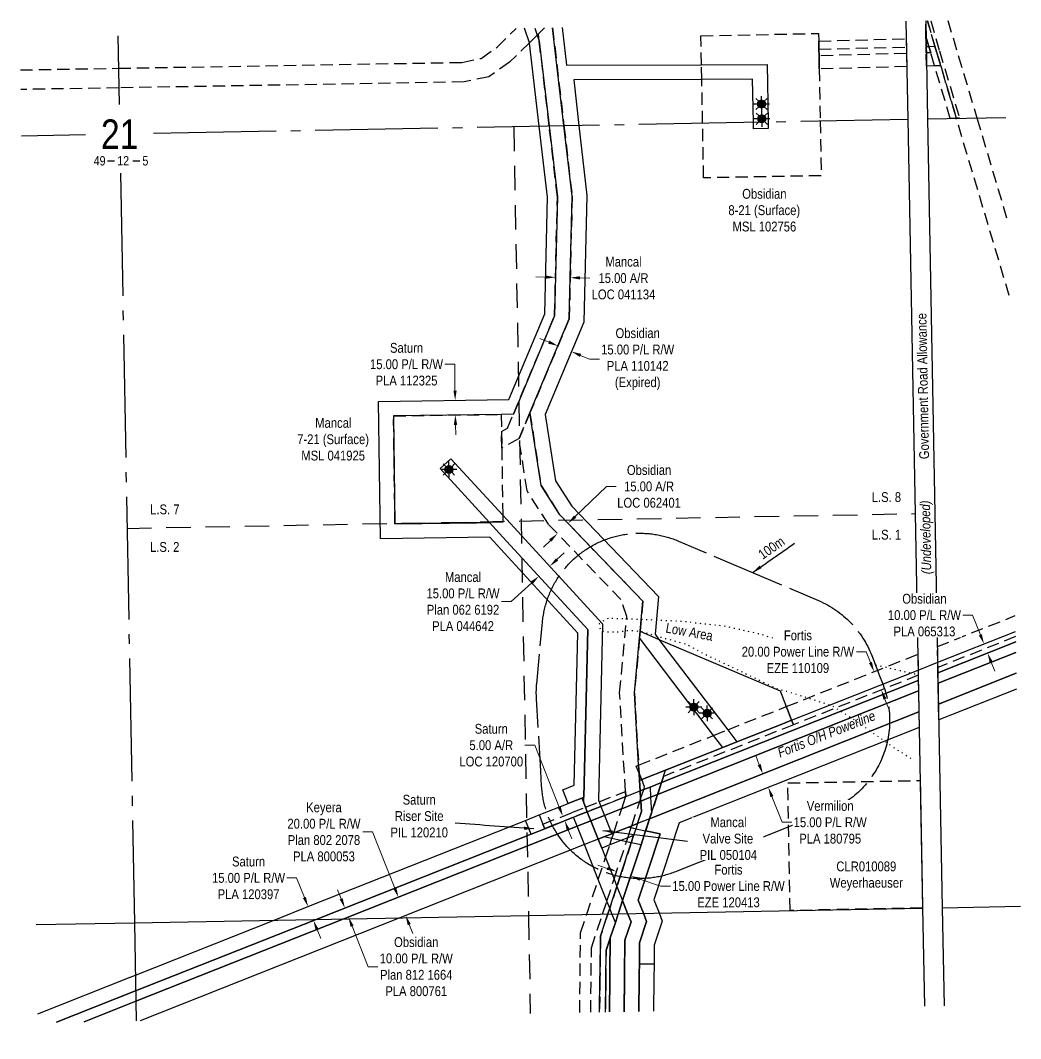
# Model space of a CAD drawing. Extents: x 586081 to 591608, y 5899207 to 5902904.
# Drawn here: x 586920 to 587940, y 5899207 to 5900245 of the extents above; entities that cross this region are included whole.
import ezdxf
from ezdxf.enums import TextEntityAlignment as Align

# ---------------------------------------------------------------- set-up
doc = ezdxf.new("R2010")
doc.units = 0
doc.header["$LTSCALE"] = 5
for name, pattern in [('foc-ACCESSROAD', [3.75, 2.5, -1.25]), ('foc-BUFFER', [16.75, 15, -1.75]), ('foc-FLOWLINE', [3.75, 2.5, -1.25]), ('foc-LSD', [8, 5, -3]), ('foc-QUARTERLINE', [33, 25, -3, 2, -3]), ('foc-TOPO', [1, 0.2, -0.8])]:
    doc.linetypes.add(name, pattern=pattern)
for name, color, linetype in [('10', 1, 'Continuous'), ('9', 3, 'Continuous'), ('AS-POWER', 104, 'foc-POWER'), ('AUX-BUFFER', 7, 'foc-BUFFER'), ('C-AR', 13, 'foc-ACCESSROAD'), ('C-RW', 13, 'Continuous'), ('C-WS', 13, 'foc-ACCESSROAD'), ('C-WS-S', 13, 'Continuous'), ('F-AR', 190, 'foc-ACCESSROAD'), ('F-EZE', 190, 'foc-FLOWLINE'), ('F-RW', 190, 'Continuous'), ('F-WS', 190, 'foc-ACCESSROAD'), ('F-WS-S', 190, 'Continuous'), ('L-ROAD-T', 7, 'Continuous'), ('L-SEC', 7, 'Continuous'), ('L-SECLBL', 7, 'Continuous'), ('L-SECQ', 8, 'foc-QUARTERLINE'), ('L-SECTION-LSD', 7, 'foc-LSD'), ('P-PROPOSED', 10, 'Continuous'), ('T-LOW-AREA', 48, 'foc-TOPO'), ('T-LOW-AREA-T', 48, 'Continuous')]:
    doc.layers.add(name, color=color, linetype=linetype)
for name, color, linetype, lineweight in [('C-AR-T', 13, 'Continuous', 9), ('C-RW-T', 13, 'Continuous', 9), ('C-WS-T', 13, 'Continuous', 9), ('F-AR-T', 190, 'Continuous', 9), ('F-EZE-T', 190, 'Continuous', 9), ('F-RW-T', 190, 'Continuous', 9), ('F-WS-T', 190, 'Continuous', 9), ('T-TEXT', 48, 'Continuous', 18)]:
    doc.layers.add(name, color=color, linetype=linetype, lineweight=lineweight)
doc.styles.add('100L', font='ARIALN.TTF', dxfattribs={"height": 11})
doc.styles.add('80CG', font='ARIALN.TTF', dxfattribs={"height": 10})
doc.styles.add('80L', font='ARIALN.TTF', dxfattribs={"height": 10})
doc.styles.add('80LS', font='ARIALNI.TTF', dxfattribs={"height": 10})
doc.styles.add('foc-LtypeFont', font='ARIALN.TTF', dxfattribs={"height": 7.35})
doc.styles.add('SIMPLEX', font='ARIALN.TTF')
doc.linetypes.add('foc-POWER', pattern='A,6,-1,["P",foc-LtypeFont,S=0.2,R=0,X=-0.625,Y=-0.75],-1.24,4', length=12.24)
doc.linetypes.add('foc-POWER-NOLINE', pattern='A,0,-4,["P",foc-LtypeFont,S=0.2,R=0,X=-0.625,Y=-0.75],-8.24', length=12.24)
doc.dimstyles.new('CG2011', dxfattribs={"dimscale": 5, "dimtxt": 9, "dimasz": 2, "dimexe": 0.2, "dimexo": 0.0625, "dimgap": 0.5, "dimtad": 0, "dimtih": 1, "dimtoh": 1, "dimzin": 0, "dimdsep": 46, "dimtxsty": '80CG', "dimcen": 0.1, "dimse1": 1, "dimse2": 1, "dimclrd": 256, "dimclrt": 256, "dimaunit": 1, "dimadec": 4, "dimazin": 0, "dimtfac": 0.06, "dimtofl": 0, "dimtmove": 0, "dimatfit": 1, "dimfxl": 0.2, "dimtolj": 1, "dimtzin": 0, "dimlwd": -1, "dimarcsym": 0})
doc.dimstyles.new('Compass 5 000', dxfattribs={"dimscale": 5, "dimtxt": 9, "dimasz": 2, "dimexe": 0.2, "dimexo": 0.0625, "dimgap": 0.5, "dimtad": 0, "dimtih": 1, "dimtoh": 1, "dimzin": 0, "dimdsep": 46, "dimtxsty": '80CG', "dimcen": 0.1, "dimse1": 1, "dimse2": 1, "dimclrd": 256, "dimclrt": 256, "dimaunit": 1, "dimadec": 4, "dimazin": 0, "dimtfac": 0.06, "dimtofl": 0, "dimtmove": 0, "dimatfit": 1, "dimfxl": 0.2, "dimtolj": 1, "dimtzin": 0, "dimlwd": -1, "dimarcsym": 0})

# ---------------------------------------------------------------- blocks, each defined once
blk = doc.blocks.new('GAS')
h = blk.add_hatch(color=255)
h.dxf.hatch_style = 1
edge = h.paths.add_edge_path()
edge.add_arc((0, 0), 0.9, 0, 360)
for p, q in [((-0.81, 0), (-1.62, 0)), ((-0.57, 0.57), (-1.14, 1.14)), ((0, 0.81), (0, 1.62)), ((0.57, 0.57), (1.14, 1.14)), ((1.62, 0), (0.81, 0)), ((-0.57, -0.57), (-1.14, -1.14)), ((0, -0.81), (0, -1.62)), ((1.14, -1.14), (0.57, -0.57))]:
    blk.add_line(p, q)
blk.add_circle((0, 0), 0.8)
blk = doc.blocks.new('L-SECLBL')
at = {"layer": '9', "color": 7}
for p, q in [((-5.1, -27.8), (-12.3, -27.8)), ((20.7, -27.8), (13.5, -27.8))]:
    blk.add_line(p, q, dxfattribs=at)
at = {"layer": '10', "color": 2, "style": 'SIMPLEX'}
blk.add_attdef('SEC', text='', height=30, dxfattribs=at).set_placement((0, 0), align=Align.MIDDLE)
at = {"layer": '10', "color": 5, "style": '80L'}
blk.add_attdef('TWP', text='', height=9.5, dxfattribs=at).set_placement((-14.4, -27.4), align=Align.MIDDLE_RIGHT)
blk.add_attdef('RGE', text='', height=9.5, dxfattribs=at).set_placement((3.6, -27.4), align=Align.MIDDLE_CENTER)
blk.add_attdef('MER', text='', height=9.5, dxfattribs=at).set_placement((23.2, -27.4), align=Align.MIDDLE_LEFT)
blk = doc.blocks.new('*D372')
at = {"layer": 'F-EZE-T', "transparency": 16777216}
for p, q in [((587518.6, 5899380.4), (587509.1, 5899383.6)), ((587551.9, 5899369.4), (587573, 5899362.4)), ((587573, 5899362.4), (587583, 5899362.4))]:
    blk.add_line(p, q, dxfattribs=at)
for points in [[(587519.2, 5899382), (587518.1, 5899378.9), (587528.1, 5899377.3)], [(587552.5, 5899371), (587551.4, 5899367.8), (587542.5, 5899372.6)]]:
    blk.add_solid(points, dxfattribs=at)
at = {"layer": 'F-EZE-T', "transparency": 16777216, "insert": (587642.2, 5899362.4), "char_height": 10, "attachment_point": 5, "style": '80CG'}
blk.add_mtext('\\A1;Fortis\\P15.00 Power Line R/W\\PEZE 120413', dxfattribs=at)
blk = doc.blocks.new('*D373')
at = {"layer": 'F-EZE-T', "transparency": 16777216}
for p, q in [((587782.6, 5899601.3), (587772.6, 5899601.3)), ((587786.9, 5899590.3), (587782.6, 5899601.3)), ((587801.7, 5899553.1), (587805.4, 5899543.8))]:
    blk.add_line(p, q, dxfattribs=at)
for points in [[(587788.5, 5899590.9), (587785.4, 5899589.6), (587790.6, 5899581)], [(587803.2, 5899553.7), (587800.1, 5899552.5), (587798, 5899562.4)]]:
    blk.add_solid(points, dxfattribs=at)
at = {"layer": 'F-EZE-T', "transparency": 16777216, "insert": (587713, 5899601.3), "char_height": 10, "attachment_point": 5, "style": '80CG'}
blk.add_mtext('\\A1;Fortis\\P20.00 Power Line R/W\\PEZE 110109', dxfattribs=at)
blk = doc.blocks.new('*D375')
at = {"layer": 'F-AR-T', "transparency": 16777216}
for p, q in [((587455.8, 5899983.3), (587445.8, 5899983.5)), ((587490.8, 5899982.4), (587500.8, 5899982.2))]:
    blk.add_line(p, q, dxfattribs=at)
for points in [[(587455.8, 5899984.9), (587455.8, 5899981.6), (587465.8, 5899983)], [(587490.8, 5899984.1), (587490.8, 5899980.8), (587480.8, 5899982.7)]]:
    blk.add_solid(points, dxfattribs=at)
at = {"layer": 'F-AR-T', "transparency": 16777216, "insert": (587535.1, 5899982.2), "char_height": 10, "attachment_point": 5, "style": '80CG'}
blk.add_mtext('\\A1;Mancal\\P15.00 A/R\\PLOC 041134', dxfattribs=at)
blk = doc.blocks.new('*D376')
at = {"layer": 'C-AR-T', "transparency": 16777216}
for p, q in [((587485.8, 5899739.1), (587517.7, 5899769.8)), ((587517.7, 5899769.8), (587527.7, 5899769.8)), ((587460.6, 5899714.8), (587453.4, 5899707.9))]:
    blk.add_line(p, q, dxfattribs=at)
for points in [[(587484.7, 5899740.3), (587487, 5899737.9), (587478.6, 5899732.2)], [(587459.4, 5899716), (587461.7, 5899713.6), (587467.8, 5899721.8)]]:
    blk.add_solid(points, dxfattribs=at)
at = {"layer": 'C-AR-T', "transparency": 16777216, "insert": (587561.2, 5899769.8), "char_height": 10, "attachment_point": 5, "style": '80CG'}
blk.add_mtext('\\A1;Obsidian\\P15.00 A/R\\PLOC 062401', dxfattribs=at)
blk = doc.blocks.new('*D377')
at = {"layer": 'F-AR-T', "transparency": 16777216}
for p, q in [((587444.6, 5899506), (587434.6, 5899506)), ((587469.6, 5899442.9), (587444.6, 5899506)), ((587478.8, 5899419.7), (587482.5, 5899410.4))]:
    blk.add_line(p, q, dxfattribs=at)
for points in [[(587471.2, 5899443.5), (587468.1, 5899442.3), (587473.3, 5899433.6)], [(587480.4, 5899420.3), (587477.3, 5899419.1), (587475.2, 5899429)]]:
    blk.add_solid(points, dxfattribs=at)
at = {"layer": 'F-AR-T', "transparency": 16777216, "insert": (587400.3, 5899506), "char_height": 10, "attachment_point": 5, "style": '80CG'}
blk.add_mtext('\\A1;Saturn\\P5.00 A/R\\PLOC 120700', dxfattribs=at)
blk = doc.blocks.new('*D379')
at = {"layer": 'F-RW-T', "transparency": 16777216}
for p, q in [((587467.3, 5899695.3), (587474.6, 5899702.1)), ((587441.5, 5899671.6), (587420.6, 5899652.4)), ((587420.6, 5899652.4), (587410.6, 5899652.4))]:
    blk.add_line(p, q, dxfattribs=at)
for points in [[(587466.2, 5899696.5), (587468.4, 5899694.1), (587459.9, 5899688.5)], [(587440.4, 5899672.8), (587442.7, 5899670.4), (587448.9, 5899678.4)]]:
    blk.add_solid(points, dxfattribs=at)
at = {"layer": 'F-RW-T', "transparency": 16777216, "insert": (587371.5, 5899652.4), "char_height": 10, "attachment_point": 5, "style": '80CG'}
blk.add_mtext('\\A1;Mancal\\P15.00 P/L R/W\\PPlan 062 6192\\PPLA 044642', dxfattribs=at)
blk = doc.blocks.new('*D380')
at = {"layer": 'C-RW-T', "transparency": 16777216}
for p, q in [((587891, 5899638.6), (587881, 5899638.6)), ((587899, 5899618.6), (587891, 5899638.6)), ((587910.1, 5899590.7), (587913.7, 5899581.4))]:
    blk.add_line(p, q, dxfattribs=at)
for points in [[(587900.5, 5899619.2), (587897.5, 5899617.9), (587902.7, 5899609.3)], [(587911.6, 5899591.3), (587908.5, 5899590.1), (587906.4, 5899600)]]:
    blk.add_solid(points, dxfattribs=at)
at = {"layer": 'C-RW-T', "transparency": 16777216, "insert": (587842, 5899638.6), "char_height": 10, "attachment_point": 5, "style": '80CG', "bg_fill": 3, "box_fill_scale": 1.1, "bg_fill_color": 256, "bg_fill_true_color": 13158600, "bg_fill_transparency": 0}
blk.add_mtext('\\A1;Obsidian\\P10.00 P/L R/W\\PPLA 065313', dxfattribs=at)
blk = doc.blocks.new('*D381')
at = {"layer": 'C-RW-T', "transparency": 16777216}
for p, q in [((587459, 5899917), (587449.8, 5899920.8)), ((587491.3, 5899903.5), (587500.5, 5899899.6)), ((587500.5, 5899899.6), (587510.5, 5899899.6))]:
    blk.add_line(p, q, dxfattribs=at)
for points in [[(587459.7, 5899918.5), (587458.4, 5899915.4), (587468.3, 5899913.1)], [(587491.9, 5899905), (587490.7, 5899901.9), (587482.1, 5899907.3)]]:
    blk.add_solid(points, dxfattribs=at)
at = {"layer": 'C-RW-T', "transparency": 16777216, "insert": (587549.6, 5899899.6), "char_height": 10, "attachment_point": 5, "style": '80CG'}
blk.add_mtext('\\A1;Obsidian\\P15.00 P/L R/W\\PPLA 110142\\P(Expired)', dxfattribs=at)
blk = doc.blocks.new('*D382')
at = {"layer": 'F-RW-T', "transparency": 16777216}
for p, q in [((587363, 5899894.4), (587353, 5899894.4)), ((587363.3, 5899867.6), (587363, 5899894.4)), ((587363.8, 5899832.6), (587364, 5899822.6))]:
    blk.add_line(p, q, dxfattribs=at)
for points in [[(587365, 5899867.6), (587361.7, 5899867.6), (587363.5, 5899857.6)], [(587365.5, 5899832.6), (587362.1, 5899832.6), (587363.7, 5899842.6)]]:
    blk.add_solid(points, dxfattribs=at)
at = {"layer": 'F-RW-T', "transparency": 16777216, "insert": (587313.9, 5899894.4), "char_height": 10, "attachment_point": 5, "style": '80CG'}
blk.add_mtext('\\A1;Saturn\\P15.00 P/L R/W\\PPLA 112325', dxfattribs=at)
blk = doc.blocks.new('*D383')
at = {"layer": 'F-RW-T', "transparency": 16777216}
for p, q in [((587201.8, 5899370.7), (587191.8, 5899370.7)), ((587209.8, 5899350.7), (587201.8, 5899370.7)), ((587222.7, 5899318.1), (587226.4, 5899308.8))]:
    blk.add_line(p, q, dxfattribs=at)
for points in [[(587211.3, 5899351.3), (587208.2, 5899350.1), (587213.5, 5899341.4)], [(587224.2, 5899318.8), (587221.1, 5899317.5), (587219, 5899327.4)]]:
    blk.add_solid(points, dxfattribs=at)
at = {"layer": 'F-RW-T', "transparency": 16777216, "insert": (587152.8, 5899370.7), "char_height": 10, "attachment_point": 5, "style": '80CG'}
blk.add_mtext('\\A1;Saturn\\P15.00 P/L R/W\\PPLA 120397', dxfattribs=at)
blk = doc.blocks.new('*D385')
at = {"layer": 'F-RW-T', "transparency": 16777216}
for p, q in [((587673.6, 5899486.1), (587669.9, 5899495.4)), ((587686.5, 5899453.6), (587696.8, 5899427.4)), ((587696.8, 5899427.4), (587706.8, 5899427.4))]:
    blk.add_line(p, q, dxfattribs=at)
for points in [[(587675.1, 5899486.8), (587672, 5899485.5), (587677.2, 5899476.9)], [(587688, 5899454.2), (587684.9, 5899453), (587682.8, 5899462.9)]]:
    blk.add_solid(points, dxfattribs=at)
at = {"layer": 'F-RW-T', "transparency": 16777216, "insert": (587745.9, 5899427.4), "char_height": 10, "attachment_point": 5, "style": '80CG', "bg_fill": 3, "box_fill_scale": 1.1, "bg_fill_color": 256, "bg_fill_true_color": 13158600, "bg_fill_transparency": 0}
blk.add_mtext('\\A1;Vermilion\\P15.00 P/L R/W\\PPLA 180795', dxfattribs=at)
blk = doc.blocks.new('*D386')
at = {"layer": 'F-RW-T', "transparency": 16777216}
for p, q in [((587279.2, 5899417.6), (587269.2, 5899417.6)), ((587301.9, 5899360.3), (587279.2, 5899417.6)), ((587316.6, 5899323.1), (587320.3, 5899313.9))]:
    blk.add_line(p, q, dxfattribs=at)
for points in [[(587303.5, 5899360.9), (587300.4, 5899359.7), (587305.6, 5899351)], [(587318.2, 5899323.8), (587315.1, 5899322.5), (587313, 5899332.4)]]:
    blk.add_solid(points, dxfattribs=at)
at = {"layer": 'F-RW-T', "transparency": 16777216, "insert": (587229.7, 5899417.6), "char_height": 10, "attachment_point": 5, "style": '80CG'}
blk.add_mtext('\\A1;Keyera\\P20.00 P/L R/W\\PPlan 802 2078\\PPLA 800053', dxfattribs=at)
blk = doc.blocks.new('*D387')
at = {"layer": 'C-RW-T', "transparency": 16777216}
for p, q in [((587247.3, 5899349.4), (587243.6, 5899358.7)), ((587258.3, 5899321.5), (587274.7, 5899280.2)), ((587274.7, 5899280.2), (587284.7, 5899280.2))]:
    blk.add_line(p, q, dxfattribs=at)
for points in [[(587248.8, 5899350), (587245.7, 5899348.8), (587251, 5899340.1)], [(587259.9, 5899322.2), (587256.8, 5899320.9), (587254.7, 5899330.8)]]:
    blk.add_solid(points, dxfattribs=at)
at = {"layer": 'C-RW-T', "transparency": 16777216, "insert": (587323.8, 5899280.2), "char_height": 10, "attachment_point": 5, "style": '80CG'}
blk.add_mtext('\\A1;Obsidian\\P10.00 P/L R/W\\PPlan 812 1664\\PPLA 800761', dxfattribs=at)

msp = doc.modelspace()

# ---------------------------------------------------------------- linework, layer by layer
at = {"layer": 'AS-POWER', "linetype": 'foc-POWER-NOLINE'}
msp.add_line((587516.724, 5899233.967), (587516.724, 5899233.969), dxfattribs=at)
at = {"layer": 'AS-POWER', "linetype": 'foc-POWER-NOLINE', "flags": 128}
msp.add_lwpolyline([(587516.724, 5899233.969), (587517.413, 5899297.042), (587526.825, 5899325.345), (587534.136, 5899347.612), (587552.999, 5899404.405), (587557.72, 5899418.656), (587561.754, 5899431.046), (587569.94, 5899455.82), (587573.93, 5899468.037), (587578.01, 5899480.532), (587706.498, 5899531.47), (587835.559, 5899582.652), (587855.522, 5899590.567), (587934.839, 5899622.012)], dxfattribs=at)
at = {"layer": 'C-AR'}
msp.add_lwpolyline([(587490.467, 5899233.478), (587491.395, 5899314.751), (587497.642, 5899333.612), (587509.427, 5899369.2), (587516.772, 5899391.382), (587521.059, 5899404.327), (587523.234, 5899410.895), (587525.109, 5899416.557), (587533.032, 5899440.483), (587533.301, 5899441.294), (587537.395, 5899453.649), (587537.125, 5899458.939), (587531.193, 5899559.566), (587538.446, 5899637.344), (587532.444, 5899654.51), (587458.549, 5899731.389), (587436.759, 5899765.285), (587428.667, 5899818.589), (587439.689, 5899844.896), (587451.1, 5899770.715), (587470.376, 5899740.729), (587554.947, 5899652.744), (587552.091, 5899622.124), (587551.465, 5899615.403), (587546.233, 5899559.31), (587550.577, 5899485.691), (587551.058, 5899477.541), (587551.501, 5899470.021), (587552.129, 5899459.384), (587552.603, 5899451.35), (587552.742, 5899449.001), (587553.374, 5899438.289), (587549.358, 5899426.17), (587547.619, 5899420.925), (587545.299, 5899413.93), (587542.935, 5899406.6), (587532.913, 5899375.535), (587528.43, 5899361.994), (587521.086, 5899339.811), (587519.169, 5899334.014), (587511.652, 5899311.315), (587511.223, 5899273.508), (587511.166, 5899268.512), (587510.772, 5899233.857)], dxfattribs=at)
at = {"layer": 'C-RW'}
for points in [[(587472.487, 5900237.673), (587476.959, 5900199.222), (587614.676, 5900199.774), (587681.499, 5900200.043), (587682.566, 5900141.564), (587682.692, 5900134.673), (587667.694, 5900134.399), (587667.569, 5900141.283), (587666.772, 5900184.984), (587614.948, 5900184.775), (587484.332, 5900184.252), (587489.56, 5900137.957), (587497.622, 5900066.579), (587494.666, 5899937.416), (587455.223, 5899843.137), (587465.678, 5899775.616), (587482.475, 5899749.562), (587570.88, 5899657.766), (587567.319, 5899619.184), (587571.296, 5899613.956), (587641.447, 5899521.749), (587650.836, 5899509.408), (587636.356, 5899503.666), (587626.979, 5899516.009), (587551.465, 5899615.403), (587552.091, 5899622.124), (587554.947, 5899652.744), (587470.376, 5899740.729), (587451.1, 5899770.715), (587439.689, 5899844.896), (587479.807, 5899940.653), (587482.755, 5900065.875), (587474.403, 5900137.675), (587462.795, 5900237.492)], [(587935.039, 5899611.329), (587855.722, 5899579.884), (587855.621, 5899585.254), (587855.522, 5899590.567), (587934.839, 5899622.012)], [(587935.239, 5899600.652), (587855.922, 5899569.21), (587855.722, 5899579.883), (587935.039, 5899611.327)], [(586956.903, 5899223.541), (587037.683, 5899255.572), (587221.592, 5899328.476), (587440.856, 5899415.388), (587454.813, 5899420.922), (587484.286, 5899432.605), (587498.232, 5899438.136), (587512.171, 5899443.66), (587537.395, 5899453.649), (587552.129, 5899459.384), (587555.73, 5899460.813), (587562.174, 5899463.37), (587573.93, 5899468.037), (587835.759, 5899571.969), (587835.959, 5899561.295), (587569.94, 5899455.82), (587562.746, 5899452.967), (587552.742, 5899449.001), (587551.689, 5899448.584), (587533.301, 5899441.294), (587532.791, 5899441.092), (587515.835, 5899434.369), (587501.907, 5899428.847), (587487.965, 5899423.322), (587250.049, 5899329.005), (587037.882, 5899244.898), (586985.356, 5899224.071)], [(587510.772, 5899233.857), (587511.166, 5899268.512), (587511.223, 5899273.508), (587511.652, 5899311.315), (587519.169, 5899334.014), (587521.086, 5899339.811), (587528.43, 5899361.994), (587532.913, 5899375.535), (587542.935, 5899406.6), (587545.299, 5899413.93), (587539.479, 5899411.623), (587532.526, 5899408.869), (587521.059, 5899404.327), (587512.917, 5899401.101), (587509.276, 5899410.278), (587515.231, 5899412.64), (587523.208, 5899415.804), (587525.109, 5899416.557), (587540.205, 5899422.541), (587543.519, 5899423.854), (587549.358, 5899426.17), (587553.374, 5899438.289), (587552.742, 5899449.001), (587552.603, 5899451.35), (587552.129, 5899459.384), (587555.73, 5899460.813), (587562.174, 5899463.37), (587562.746, 5899452.967), (587563.744, 5899436.846), (587561.754, 5899431.046), (587557.723, 5899418.659), (587552.999, 5899404.405), (587545.969, 5899383.186), (587541.511, 5899369.718), (587540.321, 5899366.121), (587534.068, 5899347.785), (587529.716, 5899334.211), (587526.825, 5899325.345), (587521.638, 5899309.68), (587521.23, 5899273.4), (587521.174, 5899268.402), (587520.789, 5899234.043)]]:
    msp.add_lwpolyline(points, dxfattribs=at)
msp.add_lwpolyline([(587555.73, 5899460.813), (587552.129, 5899459.384), (587551.501, 5899470.021), (587553.696, 5899470.892), (587636.356, 5899503.666), (587650.836, 5899509.408), (587697.537, 5899527.924), (587706.498, 5899531.47), (587835.559, 5899582.652), (587835.659, 5899577.33), (587835.759, 5899571.969), (587573.93, 5899468.037), (587562.174, 5899463.37), (587555.73, 5899460.813)], close=True, dxfattribs=at)
at = {"layer": 'C-WS'}
msp.add_lwpolyline([(587735.721, 5900142.558), (587736.734, 5900086.618), (587616.766, 5900084.42), (587615.753, 5900140.314), (587614.948, 5900184.775), (587614.676, 5900199.774), (587614.14, 5900229.399), (587734.108, 5900231.589), (587734.247, 5900223.904), (587734.399, 5900215.524), (587734.519, 5900208.913), (587734.766, 5900195.526), (587735.721, 5900142.558)], close=True, dxfattribs=at)
at = {"layer": 'F-AR'}
for points in [[(587928.427, 5899964.53), (587874.566, 5900145.148), (587858.562, 5900198.811), (587854.322, 5900213.029), (587852.68, 5900218.69), (587845.158, 5900244.624)], [(587865.79, 5900245.008), (587895.456, 5900145.534), (587927.019, 5900039.692)], [(586920.126, 5900194.485), (587020.112, 5900196.186), (587370.288, 5900202.142), (587389.847, 5900206.249), (587406.195, 5900217.743), (587425.556, 5900236.798)], [(587454.596, 5900237.339), (587448.412, 5900231.253), (587447.136, 5900229.997), (587439.263, 5900222.247), (587419.04, 5900202.343), (587397.978, 5900187.534), (587372.531, 5900182.191), (587020.486, 5900176.203), (586920.5, 5900174.503)], [(587462.795, 5900237.492), (587474.403, 5900137.675), (587482.755, 5900065.875), (587479.807, 5899940.653), (587439.689, 5899844.896), (587428.667, 5899818.589), (587411.024, 5899808.973), (587410.793, 5899825.937), (587416.862, 5899829.246), (587422.801, 5899843.422), (587464.871, 5899943.839), (587467.727, 5900065.182), (587459.327, 5900137.393), (587449.263, 5900223.939), (587448.412, 5900231.253), (587454.596, 5900237.339)]]:
    msp.add_lwpolyline(points, dxfattribs=at)
for points in [[(587852.349, 5900198.647), (587844.134, 5900198.429), (587843.882, 5900211.822), (587843.785, 5900216.944), (587843.757, 5900218.426), (587846.486, 5900218.497), (587852.667, 5900218.681), (587854.322, 5900213.029), (587858.562, 5900198.811), (587852.349, 5900198.647)], [(587824.033, 5900197.896), (587734.778, 5900195.526), (587734.523, 5900208.913), (587734.399, 5900215.524), (587823.656, 5900217.892), (587823.781, 5900211.288), (587824.033, 5900197.896)], [(587484.286, 5899432.605), (587454.813, 5899420.922), (587452.968, 5899425.573), (587482.443, 5899437.255), (587496.389, 5899442.786), (587510.322, 5899448.313), (587537.125, 5899458.939), (587537.395, 5899453.649), (587512.171, 5899443.66), (587498.231, 5899438.134), (587484.286, 5899432.605)]]:
    msp.add_lwpolyline(points, close=True, dxfattribs=at)
at = {"layer": 'F-EZE'}
for points in [[(587848.416, 5900244.684), (587857.34, 5900213.917), (587877.829, 5900145.209), (587874.566, 5900145.148), (587868.335, 5900145.033), (587852.349, 5900198.647), (587848.566, 5900211.338), (587848.387, 5900211.943), (587846.486, 5900218.497), (587843.566, 5900228.559), (587843.264, 5900244.588)], [(587845.158, 5900244.624), (587852.68, 5900218.69), (587854.322, 5900213.029), (587858.562, 5900198.811), (587874.566, 5900145.149), (587868.335, 5900145.033), (587852.348, 5900198.647), (587848.564, 5900211.337), (587848.387, 5900211.943), (587846.486, 5900218.497), (587843.566, 5900228.563), (587843.264, 5900244.588)], [(587934.938, 5899616.741), (587855.621, 5899585.254), (587855.522, 5899590.567), (587855.222, 5899606.605), (587907.465, 5899627.344), (587934.538, 5899638.091)], [(587501.727, 5899233.688), (587502.446, 5899299.534), (587513.804, 5899333.914), (587518.176, 5899347.146), (587525.512, 5899369.35), (587538.163, 5899407.641), (587539.479, 5899411.623), (587542.891, 5899421.955), (587543.519, 5899423.854), (587551.689, 5899448.584), (587552.603, 5899451.35), (587555.73, 5899460.813), (587556.623, 5899463.517), (587553.696, 5899470.892), (587551.058, 5899477.541), (587548.198, 5899484.747), (587550.577, 5899485.691), (587626.979, 5899516.009), (587641.447, 5899521.749), (587701.108, 5899545.424), (587702.308, 5899542.315), (587706.498, 5899531.47), (587708.312, 5899526.776), (587575.961, 5899474.257), (587573.93, 5899468.037), (587569.94, 5899455.82), (587563.744, 5899436.846), (587561.754, 5899431.046), (587557.723, 5899418.659), (587552.999, 5899404.405), (587545.969, 5899383.186), (587541.511, 5899369.718), (587540.321, 5899366.121), (587534.068, 5899347.785), (587529.716, 5899334.211), (587526.825, 5899325.345), (587521.638, 5899309.68), (587517.413, 5899297.042), (587517.155, 5899273.444), (587517.101, 5899268.447), (587516.724, 5899233.967)]]:
    msp.add_lwpolyline(points, dxfattribs=at)
for points in [[(587823.781, 5900211.288), (587734.52, 5900208.913), (587734.399, 5900215.524), (587734.247, 5900223.904), (587823.089, 5900226.268), (587823.498, 5900226.279), (587823.656, 5900217.892), (587823.781, 5900211.288)], [(587848.387, 5900211.943), (587843.882, 5900211.822), (587843.785, 5900216.944), (587843.757, 5900218.426), (587843.743, 5900219.201), (587843.665, 5900223.306), (587843.566, 5900228.559), (587846.486, 5900218.497), (587848.387, 5900211.943)], [(587835.659, 5899577.33), (587708.312, 5899526.776), (587706.498, 5899531.47), (587702.308, 5899542.315), (587701.108, 5899545.424), (587835.259, 5899598.679), (587835.559, 5899582.652), (587835.659, 5899577.33)]]:
    msp.add_lwpolyline(points, close=True, dxfattribs=at)
at = {"layer": 'F-RW'}
for points in [[(587444.625, 5900237.154), (587447.136, 5900229.997), (587449.263, 5900223.939), (587459.327, 5900137.393), (587467.727, 5900065.182), (587464.871, 5899943.839), (587422.801, 5899843.422), (587410.555, 5899843.254), (587300.566, 5899841.751), (587302.071, 5899731.76), (587385.145, 5899732.896), (587391.893, 5899732.989), (587398.567, 5899733.081), (587412.199, 5899718.258), (587498.743, 5899624.15), (587494.686, 5899452.949), (587492.706, 5899452.085), (587484.562, 5899448.914), (587478.719, 5899446.627), (587473.198, 5899460.567), (587484.969, 5899465.229), (587488.646, 5899620.35), (587398.775, 5899718.075), (587287.27, 5899716.55), (587285.356, 5899856.552), (587418.215, 5899858.368), (587454.913, 5899945.963), (587457.708, 5900064.72), (587449.277, 5900137.205), (587439.449, 5900221.715), (587439.263, 5900222.247), (587434.1, 5900236.957)], [(587935.639, 5899579.306), (587856.322, 5899547.863), (587855.922, 5899569.21), (587935.239, 5899600.652)], [(587935.939, 5899563.291), (587856.621, 5899531.847), (587856.322, 5899547.864), (587935.639, 5899579.305)], [(586985.356, 5899224.071), (587037.882, 5899244.898), (587250.049, 5899329.005), (587487.965, 5899423.322), (587501.907, 5899428.847), (587515.835, 5899434.369), (587532.791, 5899441.092), (587533.301, 5899441.294), (587551.689, 5899448.584), (587552.742, 5899449.001), (587562.746, 5899452.967), (587569.94, 5899455.82), (587835.959, 5899561.295), (587836.358, 5899539.949), (587561.754, 5899431.046), (587549.358, 5899426.17), (587543.519, 5899423.854), (587540.205, 5899422.541), (587525.109, 5899416.557), (587523.208, 5899415.804), (587515.231, 5899412.64), (587509.276, 5899410.278), (587495.328, 5899404.747), (587306.958, 5899330.063), (587042.266, 5899225.131)], [(586938.108, 5899232.234), (587032.153, 5899269.523), (587037.385, 5899271.597), (587178.867, 5899327.683), (587216.081, 5899342.441), (587435.33, 5899429.409), (587449.267, 5899434.938), (587478.719, 5899446.627), (587484.562, 5899448.914), (587492.706, 5899452.085), (587494.554, 5899447.421), (587496.39, 5899442.787), (587498.232, 5899438.136), (587498.589, 5899437.239), (587501.907, 5899428.847), (587509.276, 5899410.278), (587512.917, 5899401.101), (587516.772, 5899391.382), (587525.512, 5899369.35), (587528.43, 5899361.994), (587534.068, 5899347.785), (587539.377, 5899334.391), (587542.785, 5899325.803), (587536.617, 5899307.177), (587536.236, 5899273.238), (587536.18, 5899268.239), (587535.8, 5899234.323)], [(587520.789, 5899234.043), (587521.174, 5899268.402), (587521.23, 5899273.4), (587521.638, 5899309.68), (587526.825, 5899325.345), (587523.352, 5899334.092), (587521.086, 5899339.811), (587518.176, 5899347.146), (587509.427, 5899369.2), (587495.328, 5899404.747), (587487.965, 5899423.322), (587484.286, 5899432.605), (587454.813, 5899420.922), (587440.856, 5899415.388), (587221.592, 5899328.476), (587037.683, 5899255.572), (586956.903, 5899223.541)], [(587535.8, 5899234.323), (587536.617, 5899307.177), (587542.785, 5899325.803), (587539.377, 5899334.391), (587534.136, 5899347.612), (587540.321, 5899366.121), (587541.511, 5899369.718), (587545.969, 5899383.186), (587552.999, 5899404.405), (587542.935, 5899406.6), (587538.163, 5899407.641), (587532.526, 5899408.869), (587523.234, 5899410.895), (587515.231, 5899412.64), (587523.208, 5899415.804), (587525.109, 5899416.557), (587540.205, 5899422.541), (587542.891, 5899421.955), (587547.619, 5899420.925), (587557.72, 5899418.656), (587572.483, 5899415.504), (587560.215, 5899378.47), (587550.129, 5899347.994), (587555.402, 5899334.69), (587558.746, 5899326.265), (587551.597, 5899304.675), (587551.523, 5899298.06), (587551.353, 5899283.075), (587551.242, 5899273.076), (587551.186, 5899268.075), (587550.811, 5899234.602)], [(587550.811, 5899234.602), (587551.186, 5899268.075), (587551.242, 5899273.076), (587551.353, 5899283.077), (587566.344, 5899282.901), (587566.176, 5899267.912), (587565.803, 5899234.881)]]:
    msp.add_lwpolyline(points, dxfattribs=at)
for points in [[(587515.231, 5899412.64), (587509.276, 5899410.278), (587501.905, 5899428.847), (587498.586, 5899437.236), (587498.231, 5899438.134), (587496.389, 5899442.786), (587494.553, 5899447.421), (587494.686, 5899452.949), (587498.743, 5899624.15), (587412.199, 5899718.258), (587398.567, 5899733.081), (587348.099, 5899787.962), (587359.138, 5899798.113), (587411.959, 5899740.67), (587513.872, 5899629.846), (587509.615, 5899450.109), (587510.322, 5899448.313), (587512.171, 5899443.66), (587515.835, 5899434.369), (587523.208, 5899415.804), (587515.231, 5899412.64)], [(587566.551, 5899302.143), (587566.343, 5899282.902), (587551.354, 5899283.078), (587551.523, 5899298.06), (587551.597, 5899304.675), (587558.746, 5899326.265), (587555.402, 5899334.69), (587550.129, 5899347.994), (587560.218, 5899378.467), (587572.483, 5899415.504), (587557.733, 5899418.67), (587561.778, 5899431.061), (587836.358, 5899539.949), (587836.658, 5899523.932), (587592.059, 5899426.956), (587566.073, 5899348.46), (587571.413, 5899334.988), (587574.69, 5899326.729), (587566.551, 5899302.143)], [(587452.968, 5899425.573), (587454.813, 5899420.922), (587440.856, 5899415.388), (587435.33, 5899429.409), (587449.267, 5899434.938), (587452.968, 5899425.573)], [(587523.208, 5899415.804), (587515.231, 5899412.64), (587509.276, 5899410.278), (587501.905, 5899428.847), (587515.835, 5899434.369), (587523.208, 5899415.804)]]:
    msp.add_lwpolyline(points, close=True, dxfattribs=at)
at = {"layer": 'F-WS'}
for points in [[(587411.959, 5899740.67), (587412.06, 5899733.264), (587398.567, 5899733.081), (587391.893, 5899732.989), (587385.145, 5899732.896), (587302.071, 5899731.76), (587300.566, 5899841.751), (587410.555, 5899843.254), (587410.793, 5899825.937), (587411.024, 5899808.973), (587411.959, 5899740.67)], [(587840.102, 5899340.007), (587705.062, 5899337.483), (587702.64, 5899467.531), (587837.667, 5899470.044), (587840.102, 5899340.007)]]:
    msp.add_lwpolyline(points, close=True, dxfattribs=at)
at = {"layer": 'L-SEC', "flags": 128}
for points in [[(587823.16, 5900244.213), (587825.045, 5900144.231), (587840.102, 5899340.007), (587841.973, 5899240.025)], [(587843.273, 5900244.588), (587845.158, 5900144.61), (587860.215, 5899340.384), (587862.086, 5899240.399)], [(586936.408, 5899323.157), (587036.391, 5899325.039), (587840.102, 5899340.007)], [(587860.215, 5899340.381), (587940.084, 5899341.864)]]:
    msp.add_lwpolyline(points, dxfattribs=at)
at = {"layer": 'L-SECQ'}
for p, q in [((587019.495, 5900229.228), (587020.802, 5900159.238)), ((587845.149, 5900144.605), (587924.943, 5900146.087)), ((587055.905, 5900129.886), (587825.045, 5900144.231)), ((586921.415, 5900127.378), (586986.635, 5900128.595)), ((587022.11, 5900089.25), (587036.391, 5899325.039)), ((587036.391, 5899325.039), (587038.251, 5899225.056))]:
    msp.add_line(p, q, dxfattribs=at)
at = {"layer": 'L-SECTION-LSD'}
for p, q in [((587423.178, 5900136.736), (587438.246, 5899332.523)), ((587028.878, 5899727.101), (587832.574, 5899742.119)), ((587438.246, 5899332.523), (587440.112, 5899232.541))]:
    msp.add_line(p, q, dxfattribs=at)
at = {"layer": 'P-PROPOSED'}
msp.add_lwpolyline([(587553.696, 5899470.892), (587551.501, 5899470.021), (587551.058, 5899477.541), (587550.577, 5899485.691), (587546.233, 5899559.31), (587551.465, 5899615.403), (587552.091, 5899622.124), (587571.296, 5899613.956), (587694.951, 5899561.364), (587701.108, 5899545.424), (587702.308, 5899542.315), (587706.498, 5899531.47), (587697.537, 5899527.924), (587650.836, 5899509.408), (587636.356, 5899503.666), (587553.696, 5899470.892)], close=True, dxfattribs=at)

# ---------------------------------------------------------------- block references
at = {"layer": 'C-WS-S', "xscale": 5, "yscale": 5, "zscale": 5}
for p in [(587675.883, 5900159.728), (587676.159, 5900144.711), (587606.737, 5899544.885), (587620.338, 5899538.569)]:
    msp.add_blockref('GAS', p, dxfattribs=at)
at = {"layer": 'F-WS-S', "xscale": 5, "yscale": 5, "zscale": 5}
msp.add_blockref('GAS', (587357.099, 5899787.117), dxfattribs=at)
at = {"layer": 'L-SECLBL'}
msp.add_blockref('L-SECLBL', (587021.363, 5900129.242), dxfattribs=at).add_auto_attribs({'SEC': '21', 'TWP': '49', 'RGE': '12', 'MER': '5'})

# ---------------------------------------------------------------- texts
at = {"layer": 'AS-POWER', "insert": (587690.875, 5899502.454), "char_height": 10, "attachment_point": 1, "rotation": 21.631689, "style": '80L'}
msp.add_mtext_dynamic_manual_height_columns('\\pi0.22053;{\\fArial Narrow|b0|i1|c0|p34;Fortis O/H Powerline}', width=105.27735, gutter_width=50, heights=[0], dxfattribs=at)
at = {"layer": 'AUX-BUFFER', "insert": (587671.359, 5899703.174), "char_height": 10, "attachment_point": 1, "rotation": 34.841275, "style": '80L'}
msp.add_mtext_dynamic_manual_height_columns('100m', width=34.23455, gutter_width=225, heights=[0], dxfattribs=at)
at = {"layer": 'C-WS-T', "insert": (587641.794, 5900073.17), "char_height": 10, "attachment_point": 1, "style": '80L'}
msp.add_mtext_dynamic_manual_height_columns('\\pi14.39516;Obsidian\\P\\pi0.27851;8-21 (Surface)\\P\\pi4.52817;MSL 102756', width=72.62387, gutter_width=50, heights=[0], dxfattribs=at)
at = {"layer": 'F-RW-T', "insert": (587289.817, 5899455.45), "char_height": 10, "attachment_point": 1, "style": '80L'}
msp.add_mtext_dynamic_manual_height_columns('\\pi20.09775;Saturn\\P\\pi12.17483;Riser Site\\P\\pi7.73076;PIL 120210', width=72.62387, gutter_width=50, heights=[0], dxfattribs=at)
at = {"layer": 'F-WS-T', "insert": (587202.094, 5899839.653), "char_height": 10, "attachment_point": 1, "style": '80L'}
msp.add_mtext_dynamic_manual_height_columns('\\pi18.68915;Mancal\\P\\pi0.31262;7-21 (Surface)\\P\\pi4.49407;MSL 041925', width=72.62387, gutter_width=50, heights=[0], dxfattribs=at)
at = {"layer": 'L-ROAD-T', "style": '80L'}
msp.add_text('Government Road Allowance', height=10, rotation=91.072578, dxfattribs=at).set_placement((587840.379, 5899872.122), align=Align.MIDDLE_CENTER)
at = {"layer": 'L-SECTION-LSD', "insert": (587050.208, 5899713.151), "char_height": 10, "attachment_point": 1, "style": '100L', "bg_fill": 3, "box_fill_scale": 1.5, "bg_fill_color": 256, "bg_fill_transparency": 0}
msp.add_mtext_dynamic_manual_height_columns('\\pi2.14046;L.S. 2', width=30.65342, gutter_width=55, heights=[0], dxfattribs=at)
at = {"layer": 'T-LOW-AREA-T', "insert": (587579.336, 5899630.851), "char_height": 10, "attachment_point": 1, "rotation": 349.721289, "style": '80L'}
msp.add_mtext_dynamic_manual_height_columns('Low Area', width=47.9854, gutter_width=50, heights=[0], dxfattribs=at)

# ---------------------------------------------------------------- dimensions: what is measured, and where the dimension line sits
at = {"layer": 'C-AR-T'}
dim = msp.add_linear_dim(base=(587478.616, 5899732.157), p1=(587484.268, 5899704.632), p2=(587495.082, 5899715.026), angle=43.866498, text='Obsidian\\P15.00 A/R\\PLOC 062401', dimstyle='Compass 5 000', dxfattribs=at)
dim.commit()
dim.dimension.update_dxf_attribs({"geometry": '*D376', "text_midpoint": (587561.24, 5899769.751), "dimtype": 161})
at = {"layer": 'C-RW-T'}
for base, p1, p2, angle, text, picture, middle in [((587482.079, 5899907.329), (587470.267, 5899917.881), (587484.076, 5899912.104), 337.29664, 'Obsidian\\P15.00 P/L R/W\\PPLA 110142\\P(Expired)', '*D381', (587549.615, 5899899.61)), ((587254.658, 5899330.833), (587256.217, 5899342.201), (587259.9, 5899332.91), 291.624776, 'Obsidian\\P10.00 P/L R/W\\PPlan 812 1664\\PPLA 800761', '*D387', (587323.805, 5899280.228))]:
    dim = msp.add_linear_dim(base=base, p1=p1, p2=p2, angle=angle, text=text, dimstyle='Compass 5 000', dxfattribs=at)
    dim.commit()
    dim.dimension.update_dxf_attribs({"geometry": picture, "text_midpoint": middle, "dimtype": 161})
at = {"layer": 'F-AR-T'}
dim = msp.add_aligned_dim(p1=(587465.919, 5899988.369), p2=(587480.922, 5899988.016), distance=-5.339, text='Mancal\\P15.00 A/R\\PLOC 041134', dimstyle='Compass 5 000', dxfattribs=at)
dim.commit()
dim.dimension.update_dxf_attribs({"geometry": '*D375', "text_midpoint": (587535.081, 5899982.208)})
dim = msp.add_linear_dim(base=(587473.315, 5899433.637), p1=(587475.105, 5899428.965), p2=(587473.262, 5899433.616), angle=111.618824, text='Saturn\\P5.00 A/R\\PLOC 120700', dimstyle='Compass 5 000', dxfattribs=at)
dim.commit()
dim.dimension.update_dxf_attribs({"geometry": '*D377', "text_midpoint": (587400.345, 5899506.004), "dimtype": 161})
at = {"layer": 'F-EZE-T'}
dim = msp.add_linear_dim(base=(587542.451, 5899372.558), p1=(587531.117, 5899386.313), p2=(587545.435, 5899381.574), angle=341.686299, text='Fortis\\P15.00 Power Line R/W\\PEZE 120413', dimstyle='Compass 5 000', dxfattribs=at)
dim.commit()
dim.dimension.update_dxf_attribs({"geometry": '*D372', "text_midpoint": (587642.18, 5899362.434), "dimtype": 161})
at = {"layer": 'F-RW-T'}
for base, p1, p2, angle, text, picture, middle in [((587363.473, 5899857.62), (587374.246, 5899842.758), (587374.041, 5899857.764), 90.783131, 'Saturn\\P15.00 P/L R/W\\PPLA 112325', '*D382', (587313.884, 5899894.407)), ((587448.883, 5899678.368), (587482.509, 5899663.952), (587471.473, 5899653.803), 222.602434, 'Mancal\\P15.00 P/L R/W\\PPlan 062 6192\\PPLA 044642', '*D379', (587371.511, 5899652.355)), ((587312.964, 5899332.444), (587234.304, 5899322.764), (587241.671, 5899304.181), 291.624826, 'Keyera\\P20.00 P/L R/W\\PPlan 802 2078\\PPLA 800053', '*D386', (587229.65, 5899417.641)), ((587213.463, 5899341.402), (587257.781, 5899342.821), (587252.242, 5899356.784), 111.636526, 'Saturn\\P15.00 P/L R/W\\PPLA 120397', '*D383', (587152.763, 5899370.68))]:
    dim = msp.add_linear_dim(base=base, p1=p1, p2=p2, angle=angle, text=text, dimstyle='Compass 5 000', dxfattribs=at)
    dim.commit()
    dim.dimension.update_dxf_attribs({"geometry": picture, "text_midpoint": middle, "dimtype": 161})

# ---------------------------------------------------------------- leaders
at = {"layer": 'AUX-BUFFER', "path_type": 1}
msp.add_leader([(587666.719, 5899682.04), (587709.542, 5899711.849)], dimstyle='CG2011', override={"dimasz": 2, "dimgap": 0.5, "dimtad": 0}, dxfattribs=at)
at = {"layer": 'F-RW-T', "path_type": 1}
for points in [[(587443.704, 5899420.737), (587363.544, 5899426.46)], [(587514.126, 5899419.02), (587600.326, 5899408.279)]]:
    msp.add_leader(points, dimstyle='Compass 5 000', override={"dimgap": 0.5, "dimtad": 0}, dxfattribs=at)

# ---------------------------------------------------------------- next in the draw order: texts
at = {"layer": 'L-SECTION-LSD', "char_height": 10, "attachment_point": 1, "style": '100L', "bg_fill": 3, "box_fill_scale": 1.5, "bg_fill_color": 256, "bg_fill_transparency": 0}
for s, width, insert in [('L.S. 8', 30.40114, (587788.233, 5899763.957)), ('\\pi2.30612;L.S. 7', 30.88047, (587050.208, 5899751.436)), ('L.S. 1', 29.99119, (587788.233, 5899725.673))]:
    msp.add_mtext_dynamic_manual_height_columns(s, width=width, gutter_width=55, heights=[0], dxfattribs=dict(at, insert=insert))

# ---------------------------------------------------------------- next in the draw order: linework, layer by layer
at = {"layer": 'AUX-BUFFER', "color": 251, "linetype": 'foc-BUFFER', "flags": 128}
msp.add_lwpolyline([(587590.552, 5899377.931), (587588.357, 5899377.061, -0.51089388), (587451.675, 5899464.13), (587451.231, 5899471.649), (587450.751, 5899479.808), (587446.407, 5899553.42, -0.03800171), (587446.665, 5899568.596), (587451.897, 5899624.69), (587452.523, 5899631.405, -0.50796809), (587591.232, 5899714.146), (587610.437, 5899705.978), (587734.089, 5899653.387, -0.20272561), (587788.234, 5899597.395), (587794.391, 5899581.455), (587795.593, 5899578.343), (587799.779, 5899567.507, -0.41183387), (587743.292, 5899438.485), (587734.331, 5899434.939), (587687.694, 5899416.448), (587673.216, 5899410.707), (587590.555, 5899377.932, -0.0000083)], format="xyb", close=True, dxfattribs=at)

# ---------------------------------------------------------------- next in the draw order: texts
at = {"layer": 'F-RW-T', "insert": (587605.018, 5899432.483), "char_height": 10, "attachment_point": 1, "style": '80L', "bg_fill": 3, "box_fill_scale": 1, "bg_fill_color": 256, "bg_fill_transparency": 0}
msp.add_mtext_dynamic_manual_height_columns('\\pi18.68915;Mancal\\P\\pi10.79693;Valve Site\\P\\pi7.73076;PIL 050104', width=72.62387, gutter_width=50, heights=[0], dxfattribs=at)

# ---------------------------------------------------------------- next in the draw order: dimensions: what is measured, and where the dimension line sits
at = {"layer": 'C-RW-T'}
dim = msp.add_linear_dim(base=(587902.685, 5899609.265), p1=(587875.243, 5899587.622), p2=(587871.555, 5899596.923), angle=111.625854, text='Obsidian\\P10.00 P/L R/W\\PPLA 065313', dimstyle='Compass 5 000', override={"dimtfill": 1}, dxfattribs=at)
dim.commit()
dim.dimension.update_dxf_attribs({"geometry": '*D380', "text_midpoint": (587841.961, 5899638.621), "dimtype": 161})

# ---------------------------------------------------------------- next in the draw order: linework, layer by layer
at = {"layer": 'T-LOW-AREA', "flags": 128}
msp.add_lwpolyline([(587832.387, 5899578.34), (587811.951, 5899583.073), (587790.886, 5899587.951)], dxfattribs=at)

# ---------------------------------------------------------------- next in the draw order: texts
at = {"layer": 'T-TEXT', "style": '80LS'}
msp.add_text('(Undeveloped)', height=10, rotation=91.072578, dxfattribs=at).set_placement((587843.266, 5899717.961), align=Align.MIDDLE_CENTER)

# ---------------------------------------------------------------- next in the draw order: dimensions: what is measured, and where the dimension line sits
at = {"layer": 'F-EZE-T'}
dim = msp.add_linear_dim(base=(587790.629, 5899580.962), p1=(587787.035, 5899558.027), p2=(587779.659, 5899576.607), angle=111.65193, text='Fortis\\P20.00 Power Line R/W\\PEZE 110109', dimstyle='Compass 5 000', dxfattribs=at)
dim.commit()
dim.dimension.update_dxf_attribs({"geometry": '*D373', "text_midpoint": (587712.976, 5899601.262), "dimtype": 161})
at = {"layer": 'F-RW-T'}
dim = msp.add_linear_dim(base=(587682.768, 5899462.919), p1=(587715.907, 5899492.18), p2=(587721.43, 5899478.248), angle=291.626674, text='Vermilion\\P15.00 P/L R/W\\PPLA 180795', dimstyle='Compass 5 000', override={"dimtfill": 1}, dxfattribs=at)
dim.commit()
dim.dimension.update_dxf_attribs({"geometry": '*D385', "text_midpoint": (587745.93, 5899427.416), "dimtype": 161})

# ---------------------------------------------------------------- next in the draw order: linework, layer by layer
at = {"layer": 'T-LOW-AREA', "flags": 128}
msp.add_lwpolyline([(587687.512, 5899615.168), (587675.421, 5899618.928), (587637.212, 5899627.555), (587606.001, 5899630.768), (587602.019, 5899631.69), (587555.618, 5899634.096), (587519.398, 5899635.299), (587510.429, 5899630.178), (587511.425, 5899623.349), (587515.411, 5899621.5), (587528.652, 5899621.5), (587541.322, 5899623.349), (587552.997, 5899622.069), (587575.348, 5899615.525), (587599.693, 5899608.982), (587613.147, 5899601.257), (587692.004, 5899563.505), (587701.716, 5899561.033), (587747.742, 5899546.337), (587770.589, 5899531.89), (587809.791, 5899504.252), (587830.541, 5899490.97)], dxfattribs=at)

# ---------------------------------------------------------------- next in the draw order: texts
at = {"layer": 'F-RW-T', "insert": (587782.709, 5899387.47), "char_height": 10, "width": 75.02538, "attachment_point": 2, "style": '80L'}
msp.add_mtext('CLR010089 Weyerhaeuser', dxfattribs=at)

doc.saveas('drawing.dxf')
